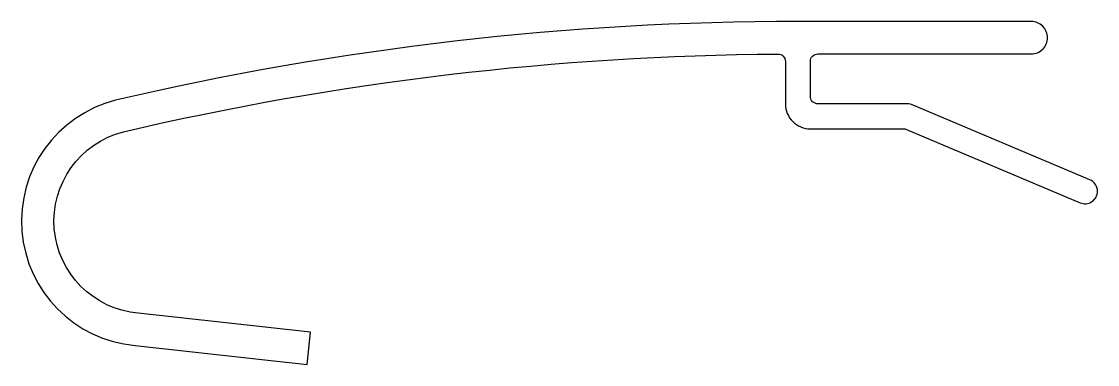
# Model space of a CAD drawing. Extents: x 474.6 to 517.7, y 676.6 to 690.4.
import ezdxf

# ---------------------------------------------------------------- set-up
doc = ezdxf.new("R2010")
doc.units = 0
doc.layers.get('0').update_dxf_attribs({"linetype": 'CONTINUOUS'})

msp = doc.modelspace()

# ---------------------------------------------------------------- linework, layer by layer
msp.add_lwpolyline([(478.638, 685.938, -0.055782), (504.857, 689.052, -0.416194), (505.159, 688.752), (505.159, 687.055, 0.414214), (506.159, 686.055), (509.895, 686.055, -0.100254), (510.012, 686.031), (516.964, 683.094, 0.536757), (517.659, 683.555), (517.659, 683.555, 0.301442), (517.353, 684.016), (510.215, 687.031, 0.100254), (510.098, 687.055), (506.459, 687.055, -0.414214), (506.159, 687.355), (506.159, 688.755, -0.414214), (506.459, 689.055), (515.009, 689.055, 0.414214), (515.659, 689.705), (515.659, 689.705, 0.414214), (515.009, 690.355), (505.659, 690.355, 0.057504), (478.329, 687.201, 0.84362), (479.109, 677.375), (485.998, 676.615), (486.141, 677.907), (479.238, 678.669, -0.843702), (478.638, 685.938)], format="xyb")

doc.saveas('drawing.dxf')
